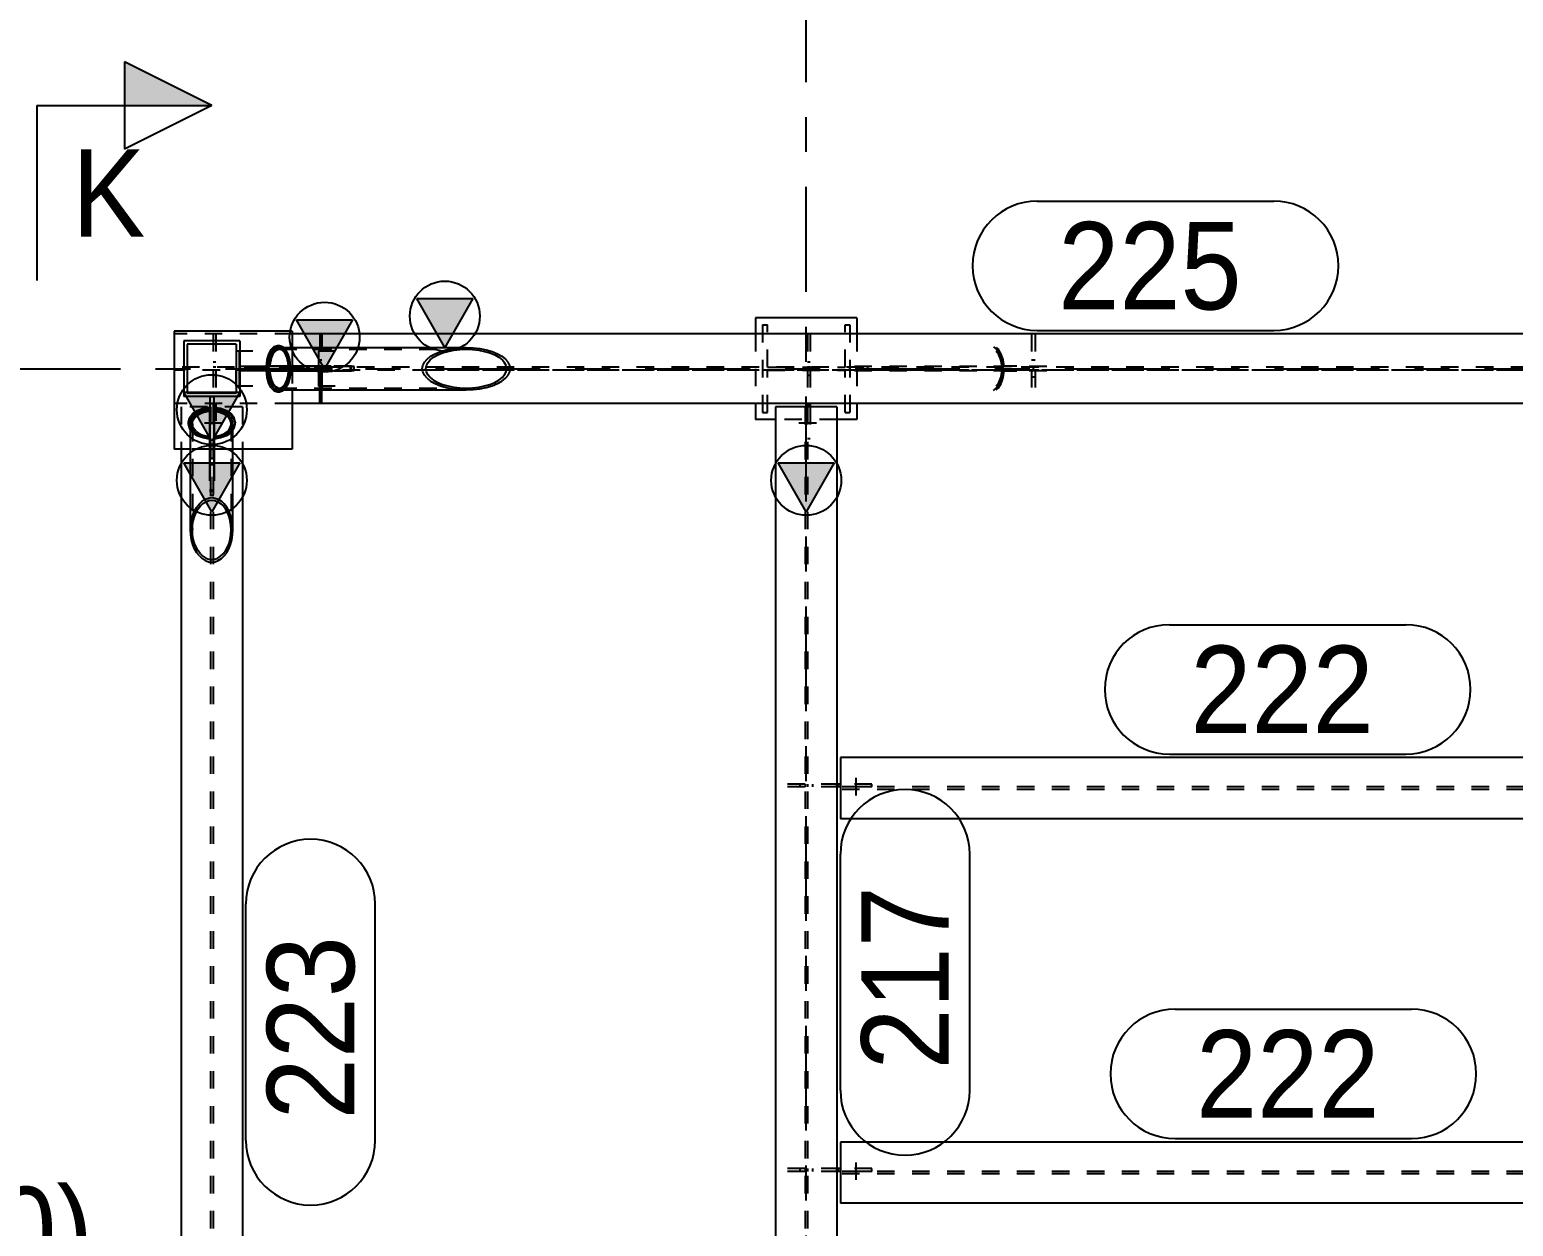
# Model space of a CAD drawing. Header units: millimetres. Extents: x 0 to 594, y 0 to 420.
# Drawn here: x 180.6 to 223.03, y 83.33 to 117.57 of the extents above; entities that cross this region are included whole.
import ezdxf

# ---------------------------------------------------------------- set-up
doc = ezdxf.new("R2010")
doc.units = ezdxf.units.MM
doc.header["$MEASUREMENT"] = 0
for name, pattern in [('XKITLINE00', [0]), ('XKITLINE02', [4, 2, -2]), ('XKITLINE03', [6, 3, -1, 1, -1]), ('XKITLINE04', [3, 0.5, -0.5, 0.5, -0.5, 0.5, -0.5])]:
    doc.linetypes.add(name, pattern=pattern)
for name, color, linetype in [('cut', 7, 'Continuous'), ('grid', 7, 'Continuous'), ('mark', 7, 'Continuous'), ('part1', 7, 'Continuous'), ('text', 7, 'Continuous')]:
    doc.layers.add(name, color=color, linetype=linetype)
doc.styles.add('STYLE_1', font='ARIAL.TTF', dxfattribs={"height": 0.2})
doc.styles.add('STYLE_2', font='ARIAL.TTF', dxfattribs={"height": 0.2})

# ---------------------------------------------------------------- blocks, each defined once
blk = doc.blocks.new('*D1161')
at = {"layer": 'cut', "color": 1, "linetype": 'XKITLINE00'}
for p, q in [((212.241, 1254.548), (209.741, 1255.798)), ((209.741, 1255.798), (209.741, 1253.298)), ((207.241, 1254.548), (207.241, 1249.548)), ((207.241, 1254.548), (212.241, 1254.548)), ((212.241, 1254.548), (209.741, 1253.298))]:
    blk.add_line(p, q, dxfattribs=at)
at = {"layer": 'cut', "color": 1}
blk.add_solid([(209.741, 1255.798), (212.241, 1254.548), (209.741, 1255.798), (209.741, 1254.548)], dxfattribs=at)
at = {"layer": 'cut', "color": 3, "style": 'STYLE_1', "width": 0.9}
blk.add_text('K', height=2.5, dxfattribs=at).set_placement((208.241, 1250.798))
blk = doc.blocks.new('*D1164')
at = {"layer": 'grid', "color": 4, "linetype": 'XKITLINE03'}
blk.add_line((229.241, 1183.221), (229.241, 1267.237), dxfattribs=at)
blk = doc.blocks.new('*D1167')
at = {"layer": 'grid', "color": 4, "linetype": 'XKITLINE03'}
blk.add_line((170.635, 1247.021), (288.503, 1247.021), dxfattribs=at)
blk = doc.blocks.new('*D1169')
at = {"layer": 'mark', "color": 1, "linetype": 'XKITLINE00'}
for p, q in [((235.847, 1251.816), (242.61, 1251.816)), ((235.847, 1248.116), (242.61, 1248.116))]:
    blk.add_line(p, q, dxfattribs=at)
for centre, start, end in [((235.847, 1249.966), 90, -90), ((242.61, 1249.966), -90, 90)]:
    blk.add_arc(centre, 1.85, start, end, dxfattribs=at)
at = {"layer": 'mark', "color": 1, "style": 'STYLE_1', "width": 0.9}
blk.add_text('225', height=2.5, dxfattribs=at).set_placement((236.447, 1248.716))
blk = doc.blocks.new('*D1190')
at = {"layer": 'part1', "color": 0, "linetype": 'XKITLINE00'}
for p, q in [((212.241, 1244.948), (211.441, 1246.348)), ((211.441, 1246.348), (213.041, 1246.348)), ((213.041, 1246.348), (212.241, 1244.948)), ((211.751, 1245.675), (211.813, 1245.722)), ((211.813, 1245.722), (211.885, 1245.762)), ((211.885, 1245.762), (211.966, 1245.795)), ((211.966, 1245.795), (212.054, 1245.819)), ((212.054, 1245.819), (212.146, 1245.833)), ((212.146, 1245.833), (212.171, 1245.834)), ((212.171, 1245.834), (212.171, 1244.308)), ((212.311, 1245.834), (212.311, 1244.308)), ((212.311, 1245.834), (212.335, 1245.833)), ((212.335, 1245.833), (212.428, 1245.819)), ((212.428, 1245.819), (212.515, 1245.795)), ((212.515, 1245.795), (212.596, 1245.762)), ((212.596, 1245.762), (212.668, 1245.722)), ((212.668, 1245.722), (212.73, 1245.675)), ((211.636, 1245.442), (211.643, 1245.504)), ((211.636, 1242.409), (211.636, 1245.442)), ((211.643, 1245.504), (211.665, 1245.564)), ((211.665, 1245.564), (211.702, 1245.622)), ((211.702, 1245.622), (211.751, 1245.675)), ((212.78, 1245.622), (212.73, 1245.675)), ((212.816, 1245.564), (212.78, 1245.622)), ((212.838, 1245.504), (212.816, 1245.564)), ((212.846, 1245.442), (212.838, 1245.504)), ((212.846, 1242.409), (212.846, 1245.442)), ((212.171, 1244.308), (212.241, 1244.312)), ((212.241, 1244.312), (212.311, 1244.308)), ((211.813, 1243.062), (211.885, 1243.156)), ((211.885, 1243.156), (211.966, 1243.231)), ((211.914, 1243.094), (211.989, 1243.163)), ((211.966, 1243.231), (212.054, 1243.287)), ((211.989, 1243.163), (212.069, 1243.214)), ((212.054, 1243.287), (212.146, 1243.321)), ((212.069, 1243.214), (212.154, 1243.245)), ((212.146, 1243.321), (212.241, 1243.332)), ((212.154, 1243.245), (212.241, 1243.256)), ((212.241, 1243.332), (212.335, 1243.321)), ((212.241, 1243.256), (212.327, 1243.245)), ((212.327, 1243.245), (212.412, 1243.214)), ((212.335, 1243.321), (212.428, 1243.287)), ((212.412, 1243.214), (212.493, 1243.163)), ((212.428, 1243.287), (212.515, 1243.231)), ((212.493, 1243.163), (212.567, 1243.094)), ((212.515, 1243.231), (212.596, 1243.156)), ((212.668, 1243.062), (212.596, 1243.156)), ((211.665, 1242.694), (211.702, 1242.828)), ((211.702, 1242.828), (211.751, 1242.951)), ((211.713, 1242.67), (211.746, 1242.793)), ((211.746, 1242.793), (211.792, 1242.907)), ((211.751, 1242.951), (211.813, 1243.062)), ((211.792, 1242.907), (211.848, 1243.008)), ((211.848, 1243.008), (211.914, 1243.094)), ((212.633, 1243.008), (212.567, 1243.094)), ((212.69, 1242.907), (212.633, 1243.008)), ((212.73, 1242.951), (212.668, 1243.062)), ((212.735, 1242.793), (212.69, 1242.907)), ((212.78, 1242.828), (212.73, 1242.951)), ((212.768, 1242.67), (212.735, 1242.793)), ((212.816, 1242.694), (212.78, 1242.828)), ((211.636, 1242.409), (211.643, 1242.553)), ((211.643, 1242.264), (211.636, 1242.409)), ((211.643, 1242.553), (211.665, 1242.694)), ((211.686, 1242.409), (211.692, 1242.541)), ((211.692, 1242.276), (211.686, 1242.409)), ((211.692, 1242.541), (211.713, 1242.67)), ((212.789, 1242.541), (212.768, 1242.67)), ((212.796, 1242.409), (212.789, 1242.541)), ((212.789, 1242.276), (212.796, 1242.409)), ((212.838, 1242.553), (212.816, 1242.694)), ((212.846, 1242.409), (212.838, 1242.553)), ((212.838, 1242.264), (212.846, 1242.409)), ((211.665, 1242.123), (211.643, 1242.264)), ((211.702, 1241.989), (211.665, 1242.123)), ((211.713, 1242.147), (211.692, 1242.276)), ((211.751, 1241.866), (211.702, 1241.989)), ((211.746, 1242.024), (211.713, 1242.147)), ((211.792, 1241.911), (211.746, 1242.024)), ((211.848, 1241.81), (211.792, 1241.911)), ((212.633, 1241.81), (212.69, 1241.911)), ((212.69, 1241.911), (212.735, 1242.024)), ((212.73, 1241.866), (212.78, 1241.989)), ((212.735, 1242.024), (212.768, 1242.147)), ((212.768, 1242.147), (212.789, 1242.276)), ((212.78, 1241.989), (212.816, 1242.123)), ((212.816, 1242.123), (212.838, 1242.264)), ((211.813, 1241.756), (211.751, 1241.866)), ((211.885, 1241.662), (211.813, 1241.756)), ((211.914, 1241.723), (211.848, 1241.81)), ((211.885, 1241.662), (211.966, 1241.586)), ((211.914, 1241.723), (211.989, 1241.654)), ((211.966, 1241.586), (212.054, 1241.53)), ((211.989, 1241.654), (212.069, 1241.603)), ((212.054, 1241.53), (212.146, 1241.497)), ((212.069, 1241.603), (212.154, 1241.572)), ((212.146, 1241.497), (212.241, 1241.485)), ((212.154, 1241.572), (212.241, 1241.562)), ((212.241, 1241.562), (212.327, 1241.572)), ((212.241, 1241.485), (212.335, 1241.497)), ((212.327, 1241.572), (212.412, 1241.603)), ((212.335, 1241.497), (212.428, 1241.53)), ((212.412, 1241.603), (212.493, 1241.654)), ((212.428, 1241.53), (212.515, 1241.586)), ((212.493, 1241.654), (212.567, 1241.723)), ((212.515, 1241.586), (212.596, 1241.662)), ((212.567, 1241.723), (212.633, 1241.81)), ((212.596, 1241.662), (212.668, 1241.756)), ((212.668, 1241.756), (212.73, 1241.866))]:
    blk.add_line(p, q, dxfattribs=at)
at = {"layer": 'part1', "color": 2, "linetype": 'XKITLINE04'}
for p, q in [((211.792, 1245.655), (211.848, 1245.699)), ((211.848, 1245.699), (211.914, 1245.736)), ((211.914, 1245.736), (211.989, 1245.766)), ((211.989, 1245.766), (212.069, 1245.787)), ((212.069, 1245.787), (212.154, 1245.801)), ((212.154, 1245.801), (212.171, 1245.802)), ((212.171, 1245.802), (212.171, 1245.834)), ((212.311, 1245.802), (212.327, 1245.801)), ((212.327, 1245.801), (212.412, 1245.787)), ((212.412, 1245.787), (212.493, 1245.766)), ((212.493, 1245.766), (212.567, 1245.736)), ((212.567, 1245.736), (212.633, 1245.699)), ((212.633, 1245.699), (212.69, 1245.655)), ((211.643, 1245.38), (211.636, 1245.442)), ((211.665, 1245.319), (211.643, 1245.38)), ((211.702, 1245.262), (211.665, 1245.319)), ((211.686, 1245.442), (211.692, 1245.499)), ((211.692, 1245.385), (211.686, 1245.442)), ((211.686, 1245.442), (211.686, 1242.409)), ((211.692, 1245.499), (211.713, 1245.554)), ((211.713, 1245.329), (211.692, 1245.385)), ((211.713, 1245.554), (211.746, 1245.607)), ((211.746, 1245.277), (211.713, 1245.329)), ((211.746, 1245.607), (211.792, 1245.655)), ((211.792, 1245.228), (211.746, 1245.277)), ((212.73, 1245.612), (212.69, 1245.655)), ((212.69, 1245.228), (212.735, 1245.277)), ((212.735, 1245.607), (212.73, 1245.612)), ((212.768, 1245.554), (212.735, 1245.607)), ((212.735, 1245.277), (212.768, 1245.329)), ((212.789, 1245.499), (212.768, 1245.554)), ((212.768, 1245.329), (212.789, 1245.385)), ((212.78, 1245.262), (212.816, 1245.319)), ((212.796, 1245.442), (212.789, 1245.499)), ((212.789, 1245.385), (212.796, 1245.442)), ((212.796, 1245.442), (212.796, 1242.409)), ((212.816, 1245.319), (212.838, 1245.38)), ((212.838, 1245.38), (212.846, 1245.442)), ((211.751, 1245.209), (211.702, 1245.262)), ((211.751, 1245.209), (211.813, 1245.161)), ((211.792, 1245.228), (211.848, 1245.185)), ((211.813, 1245.161), (211.885, 1245.121)), ((211.848, 1245.185), (211.914, 1245.147)), ((211.885, 1245.121), (211.966, 1245.088)), ((211.914, 1245.147), (211.989, 1245.118)), ((211.966, 1245.088), (212.054, 1245.065)), ((211.989, 1245.118), (212.069, 1245.096)), ((212.054, 1245.065), (212.146, 1245.05)), ((212.069, 1245.096), (212.154, 1245.082)), ((212.146, 1245.05), (212.171, 1245.049)), ((212.154, 1245.082), (212.171, 1245.082)), ((212.311, 1245.082), (212.327, 1245.082)), ((212.311, 1245.049), (212.335, 1245.05)), ((212.327, 1245.082), (212.412, 1245.096)), ((212.335, 1245.05), (212.428, 1245.065)), ((212.412, 1245.096), (212.493, 1245.118)), ((212.428, 1245.065), (212.515, 1245.088)), ((212.493, 1245.118), (212.567, 1245.147)), ((212.515, 1245.088), (212.596, 1245.121)), ((212.567, 1245.147), (212.633, 1245.185)), ((212.596, 1245.121), (212.668, 1245.161)), ((212.633, 1245.185), (212.69, 1245.228)), ((212.668, 1245.161), (212.73, 1245.209)), ((212.73, 1245.209), (212.78, 1245.262)), ((212.171, 1244.308), (212.171, 1243.523)), ((212.171, 1244.276), (212.241, 1244.279)), ((212.241, 1244.279), (212.311, 1244.276)), ((212.311, 1244.308), (212.311, 1243.523)), ((212.171, 1243.556), (212.241, 1243.552)), ((212.171, 1243.523), (212.241, 1243.519)), ((212.241, 1243.552), (212.311, 1243.556)), ((212.241, 1243.519), (212.311, 1243.523))]:
    blk.add_line(p, q, dxfattribs=at)
at = {"layer": 'part1', "color": 0, "linetype": 'XKITLINE00'}
blk.add_circle((212.241, 1245.848), 1, dxfattribs=at)
at = {"layer": 'part1', "color": 0}
blk.add_solid([(211.441, 1246.348), (213.041, 1246.348), (211.441, 1246.348), (212.241, 1244.948)], dxfattribs=at)
blk = doc.blocks.new('*D1191')
at = {"layer": 'part1', "color": 2, "linetype": 'XKITLINE04'}
for p, q in [((213.116, 1245.926), (211.366, 1245.926)), ((211.366, 1245.926), (211.366, 1207.221)), ((211.366, 1245.926), (211.366, 1244.721)), ((212.206, 1245.926), (212.206, 1197.171)), ((212.276, 1245.926), (212.276, 1197.171)), ((213.116, 1245.926), (213.116, 1206.391)), ((211.366, 1207.221), (211.366, 1210.521)), ((213.116, 1207.221), (213.116, 1210.521))]:
    blk.add_line(p, q, dxfattribs=at)
at = {"layer": 'part1', "color": 0, "linetype": 'XKITLINE00'}
for p, q in [((211.366, 1244.721), (211.366, 1210.521)), ((213.116, 1244.721), (213.116, 1210.521)), ((212.241, 1242.926), (211.441, 1244.326)), ((211.441, 1244.326), (213.041, 1244.326)), ((213.041, 1244.326), (212.241, 1242.926)), ((211.366, 1197.171), (211.366, 1207.221)), ((213.116, 1197.171), (213.116, 1207.221)), ((213.116, 1197.171), (211.366, 1197.171))]:
    blk.add_line(p, q, dxfattribs=at)
blk.add_circle((212.241, 1243.826), 1, dxfattribs=at)
at = {"layer": 'part1', "color": 0}
blk.add_solid([(211.441, 1244.326), (213.041, 1244.326), (211.441, 1244.326), (212.241, 1242.926)], dxfattribs=at)
blk = doc.blocks.new('*D1192')
at = {"layer": 'part1', "color": 0, "linetype": 'XKITLINE00'}
for p, q in [((214.541, 1248.096), (211.166, 1248.096)), ((211.166, 1248.096), (211.166, 1244.721)), ((214.541, 1248.096), (214.541, 1247.626)), ((214.541, 1247.091), (214.541, 1247.081)), ((214.541, 1246.961), (214.541, 1246.951)), ((214.541, 1246.416), (214.541, 1244.721)), ((211.636, 1244.721), (211.166, 1244.721)), ((212.181, 1244.721), (212.171, 1244.721)), ((212.311, 1244.721), (212.301, 1244.721)), ((214.541, 1244.721), (212.846, 1244.721))]:
    blk.add_line(p, q, dxfattribs=at)
at = {"layer": 'part1', "color": 2, "linetype": 'XKITLINE04'}
for p, q in [((214.541, 1248.096), (214.541, 1244.721)), ((214.541, 1247.626), (214.541, 1247.091)), ((214.541, 1247.081), (214.541, 1246.961)), ((212.171, 1244.721), (211.166, 1244.721)), ((214.541, 1244.721), (212.033, 1244.721)), ((212.846, 1244.721), (212.311, 1244.721))]:
    blk.add_line(p, q, dxfattribs=at)
blk = doc.blocks.new('*D1193')
at = {"layer": 'part1', "color": 2, "linetype": 'XKITLINE04'}
for p, q in [((213.041, 1247.081), (213.041, 1246.961)), ((213.241, 1246.961), (213.241, 1247.081)), ((214.541, 1246.961), (214.541, 1247.081)), ((216.313, 1247.081), (215.655, 1247.081)), ((216.313, 1246.961), (216.313, 1247.081)), ((216.313, 1246.961), (215.655, 1246.961))]:
    blk.add_line(p, q, dxfattribs=at)
at = {"layer": 'part1', "color": 0, "linetype": 'XKITLINE00'}
for p, q in [((215.655, 1247.081), (213.041, 1247.081)), ((215.539, 1246.961), (215.539, 1247.081)), ((215.655, 1246.961), (213.041, 1246.961))]:
    blk.add_line(p, q, dxfattribs=at)
blk = doc.blocks.new('*D1194')
at = {"layer": 'part1', "color": 0, "linetype": 'XKITLINE00'}
for p, q in [((213.824, 1246.77), (213.802, 1246.961)), ((213.872, 1246.601), (213.824, 1246.77)), ((213.824, 1246.77), (213.877, 1246.77)), ((213.877, 1246.77), (213.854, 1246.961)), ((213.942, 1246.469), (213.872, 1246.601)), ((213.925, 1246.601), (213.877, 1246.77)), ((213.994, 1246.469), (213.925, 1246.601)), ((214.491, 1246.961), (214.49, 1246.951)), ((213.942, 1246.469), (214.027, 1246.385)), ((213.994, 1246.469), (214.079, 1246.385)), ((214.027, 1246.385), (214.12, 1246.356)), ((214.079, 1246.385), (214.173, 1246.356)), ((214.12, 1246.356), (214.173, 1246.356)), ((214.173, 1246.356), (214.266, 1246.385)), ((214.297, 1246.416), (214.266, 1246.385))]:
    blk.add_line(p, q, dxfattribs=at)
at = {"layer": 'part1', "color": 2, "linetype": 'XKITLINE04'}
for p, q in [((214.491, 1246.961), (213.802, 1246.961)), ((214.368, 1246.601), (214.299, 1246.469)), ((214.421, 1246.601), (214.351, 1246.469)), ((214.416, 1246.77), (214.368, 1246.601)), ((214.438, 1246.961), (214.416, 1246.77)), ((214.416, 1246.77), (214.469, 1246.77)), ((214.469, 1246.77), (214.421, 1246.601)), ((214.49, 1246.951), (214.469, 1246.77)), ((214.12, 1246.356), (214.213, 1246.385)), ((214.299, 1246.469), (214.213, 1246.385)), ((214.351, 1246.469), (214.297, 1246.416))]:
    blk.add_line(p, q, dxfattribs=at)
blk = doc.blocks.new('*D1195')
at = {"layer": 'part1', "color": 0, "linetype": 'XKITLINE00'}
for p, q in [((213.824, 1247.271), (213.872, 1247.44)), ((213.872, 1247.44), (213.942, 1247.573)), ((213.877, 1247.271), (213.925, 1247.44)), ((213.925, 1247.44), (213.994, 1247.573)), ((213.942, 1247.573), (214.027, 1247.657)), ((213.994, 1247.573), (214.079, 1247.657)), ((214.027, 1247.657), (214.12, 1247.686)), ((214.079, 1247.657), (214.173, 1247.686)), ((214.12, 1247.686), (214.173, 1247.686)), ((214.173, 1247.686), (214.266, 1247.657)), ((214.297, 1247.626), (214.266, 1247.657)), ((213.802, 1247.081), (213.824, 1247.271)), ((213.824, 1247.271), (213.877, 1247.271)), ((213.854, 1247.081), (213.877, 1247.271)), ((214.491, 1247.081), (214.49, 1247.091))]:
    blk.add_line(p, q, dxfattribs=at)
at = {"layer": 'part1', "color": 2, "linetype": 'XKITLINE04'}
for p, q in [((214.12, 1247.686), (214.213, 1247.657)), ((214.299, 1247.573), (214.213, 1247.657)), ((214.351, 1247.573), (214.297, 1247.626)), ((214.368, 1247.44), (214.299, 1247.573)), ((214.421, 1247.44), (214.351, 1247.573)), ((214.416, 1247.271), (214.368, 1247.44)), ((214.469, 1247.271), (214.421, 1247.44)), ((214.491, 1247.081), (213.802, 1247.081)), ((214.416, 1247.271), (214.469, 1247.271)), ((214.438, 1247.081), (214.416, 1247.271)), ((214.49, 1247.091), (214.469, 1247.271))]:
    blk.add_line(p, q, dxfattribs=at)
blk = doc.blocks.new('*D1196')
at = {"layer": 'part1', "color": 0, "linetype": 'XKITLINE00'}
for p, q in [((211.605, 1245.614), (211.689, 1245.73)), ((211.689, 1245.73), (211.821, 1245.825)), ((211.689, 1245.685), (211.821, 1245.78)), ((211.821, 1245.825), (211.99, 1245.89)), ((211.821, 1245.78), (211.99, 1245.845)), ((211.99, 1245.89), (212.181, 1245.921)), ((211.99, 1245.845), (211.99, 1245.89)), ((211.99, 1245.845), (212.181, 1245.875)), ((211.576, 1245.487), (211.605, 1245.614)), ((211.576, 1245.442), (211.605, 1245.569)), ((211.576, 1245.442), (211.576, 1245.487)), ((211.605, 1245.315), (211.576, 1245.442)), ((211.605, 1245.569), (211.689, 1245.685)), ((211.636, 1245.272), (211.605, 1245.315)), ((212.181, 1245.008), (212.171, 1245.009))]:
    blk.add_line(p, q, dxfattribs=at)
at = {"layer": 'part1', "color": 2, "linetype": 'XKITLINE04'}
for p, q in [((212.181, 1245.921), (212.181, 1245.008)), ((211.605, 1245.36), (211.576, 1245.487)), ((211.689, 1245.244), (211.605, 1245.36)), ((211.689, 1245.198), (211.636, 1245.272)), ((211.821, 1245.149), (211.689, 1245.244)), ((211.821, 1245.104), (211.689, 1245.198)), ((211.99, 1245.083), (211.821, 1245.149)), ((211.99, 1245.038), (211.821, 1245.104)), ((211.99, 1245.038), (211.99, 1245.083)), ((212.181, 1245.053), (211.99, 1245.083)), ((212.171, 1245.009), (211.99, 1245.038))]:
    blk.add_line(p, q, dxfattribs=at)
blk = doc.blocks.new('*D1197')
at = {"layer": 'part1', "color": 2, "linetype": 'XKITLINE04'}
for p, q in [((212.301, 1245.921), (212.301, 1245.008)), ((212.877, 1245.36), (212.792, 1245.244)), ((212.846, 1245.272), (212.792, 1245.198)), ((212.906, 1245.487), (212.877, 1245.36)), ((212.491, 1245.083), (212.301, 1245.053)), ((212.491, 1245.038), (212.311, 1245.009)), ((212.66, 1245.149), (212.491, 1245.083)), ((212.66, 1245.104), (212.491, 1245.038)), ((212.491, 1245.038), (212.491, 1245.083)), ((212.792, 1245.244), (212.66, 1245.149)), ((212.792, 1245.198), (212.66, 1245.104))]:
    blk.add_line(p, q, dxfattribs=at)
at = {"layer": 'part1', "color": 0, "linetype": 'XKITLINE00'}
for p, q in [((212.301, 1245.921), (212.491, 1245.89)), ((212.301, 1245.875), (212.491, 1245.845)), ((212.491, 1245.89), (212.66, 1245.825)), ((212.491, 1245.845), (212.491, 1245.89)), ((212.491, 1245.845), (212.66, 1245.78)), ((212.66, 1245.825), (212.792, 1245.73)), ((212.66, 1245.78), (212.792, 1245.685)), ((212.877, 1245.614), (212.792, 1245.73)), ((212.877, 1245.569), (212.792, 1245.685)), ((212.877, 1245.315), (212.846, 1245.272)), ((212.906, 1245.487), (212.877, 1245.614)), ((212.906, 1245.442), (212.877, 1245.569)), ((212.877, 1245.315), (212.906, 1245.442)), ((212.906, 1245.442), (212.906, 1245.487)), ((212.311, 1245.009), (212.301, 1245.008))]:
    blk.add_line(p, q, dxfattribs=at)
blk = doc.blocks.new('*D1198')
at = {"layer": 'part1', "color": 2, "linetype": 'XKITLINE04'}
for p, q in [((212.181, 1246.221), (212.301, 1246.221)), ((212.181, 1246.221), (212.301, 1246.221)), ((212.181, 1246.021), (212.301, 1246.021)), ((212.181, 1244.721), (212.301, 1244.721)), ((212.181, 1244.309), (212.181, 1243.403)), ((212.301, 1244.309), (212.301, 1243.403)), ((212.181, 1243.403), (212.301, 1243.403))]:
    blk.add_line(p, q, dxfattribs=at)
at = {"layer": 'part1', "color": 0, "linetype": 'XKITLINE00'}
for p, q in [((212.181, 1246.221), (212.181, 1244.309)), ((212.301, 1246.221), (212.301, 1244.309)), ((212.181, 1244.458), (212.301, 1244.458))]:
    blk.add_line(p, q, dxfattribs=at)
blk = doc.blocks.new('*D1199')
at = {"layer": 'part1', "color": 0, "linetype": 'XKITLINE00'}
for p, q in [((213.041, 1247.821), (211.441, 1247.821)), ((211.441, 1247.821), (211.441, 1246.221)), ((213.041, 1247.821), (213.041, 1246.221)), ((211.541, 1247.721), (211.541, 1246.321)), ((212.941, 1247.721), (211.541, 1247.721)), ((212.941, 1247.721), (212.941, 1246.321)), ((213.041, 1246.221), (211.441, 1246.221)), ((212.941, 1246.321), (211.541, 1246.321))]:
    blk.add_line(p, q, dxfattribs=at)
blk = doc.blocks.new('*D1201')
at = {"layer": 'part1', "color": 2, "linetype": 'XKITLINE04'}
for p, q in [((211.166, 1248.016), (211.166, 1246.026)), ((214.541, 1248.016), (211.166, 1248.016)), ((259.891, 1247.061), (211.166, 1247.061)), ((256.48, 1246.981), (211.166, 1246.981)), ((259.891, 1246.981), (218.369, 1246.981)), ((214.541, 1246.026), (211.166, 1246.026))]:
    blk.add_line(p, q, dxfattribs=at)
at = {"layer": 'part1', "color": 0, "linetype": 'XKITLINE00'}
for p, q in [((259.971, 1248.016), (214.541, 1248.016)), ((259.971, 1246.026), (214.541, 1246.026))]:
    blk.add_line(p, q, dxfattribs=at)
blk = doc.blocks.new('*D1203')
at = {"layer": 'part1', "color": 0, "linetype": 'XKITLINE00'}
for p, q in [((218.906, 1247.626), (218.106, 1249.026)), ((218.106, 1249.026), (219.706, 1249.026)), ((219.706, 1249.026), (218.906, 1247.626)), ((213.937, 1247.376), (213.967, 1247.449)), ((213.967, 1247.449), (214.002, 1247.51)), ((214.002, 1247.51), (214.041, 1247.56)), ((214.041, 1247.56), (214.083, 1247.596)), ((214.083, 1247.596), (214.127, 1247.618)), ((214.127, 1247.618), (214.173, 1247.626)), ((214.173, 1247.626), (219.517, 1247.626)), ((218.499, 1247.376), (218.627, 1247.449)), ((218.583, 1247.347), (218.701, 1247.413)), ((218.627, 1247.449), (218.777, 1247.51)), ((218.701, 1247.413), (218.838, 1247.47)), ((218.777, 1247.51), (218.946, 1247.56)), ((218.838, 1247.47), (218.993, 1247.515)), ((218.946, 1247.56), (219.128, 1247.596)), ((218.993, 1247.515), (219.16, 1247.549)), ((219.128, 1247.596), (219.32, 1247.618)), ((219.16, 1247.549), (219.336, 1247.569)), ((219.32, 1247.618), (219.517, 1247.626)), ((219.336, 1247.569), (219.517, 1247.576)), ((219.517, 1247.626), (219.714, 1247.618)), ((219.517, 1247.576), (219.698, 1247.569)), ((219.698, 1247.569), (219.874, 1247.549)), ((219.714, 1247.618), (219.906, 1247.596)), ((219.874, 1247.549), (220.041, 1247.515)), ((219.906, 1247.596), (220.088, 1247.56)), ((220.041, 1247.515), (220.195, 1247.47)), ((220.088, 1247.56), (220.257, 1247.51)), ((220.195, 1247.47), (220.333, 1247.413)), ((220.257, 1247.51), (220.407, 1247.449)), ((220.333, 1247.413), (220.451, 1247.347)), ((220.407, 1247.449), (220.535, 1247.376)), ((213.884, 1247.091), (213.885, 1247.115)), ((215.656, 1247.091), (213.884, 1247.091)), ((213.885, 1247.115), (213.896, 1247.208)), ((213.896, 1247.208), (213.914, 1247.295)), ((213.914, 1247.295), (213.937, 1247.376)), ((215.653, 1247.021), (215.656, 1247.091)), ((215.656, 1246.951), (215.653, 1247.021)), ((218.259, 1247.021), (218.274, 1247.115)), ((218.274, 1246.926), (218.259, 1247.021)), ((218.274, 1247.115), (218.32, 1247.208)), ((218.32, 1247.208), (218.396, 1247.295)), ((218.363, 1247.021), (218.377, 1247.108)), ((218.377, 1246.934), (218.363, 1247.021)), ((218.377, 1247.108), (218.419, 1247.192)), ((218.396, 1247.295), (218.499, 1247.376)), ((218.419, 1247.192), (218.488, 1247.273)), ((218.488, 1247.273), (218.583, 1247.347)), ((220.451, 1247.347), (220.545, 1247.273)), ((220.535, 1247.376), (220.638, 1247.295)), ((220.615, 1247.192), (220.545, 1247.273)), ((220.657, 1247.108), (220.615, 1247.192)), ((220.714, 1247.208), (220.638, 1247.295)), ((220.671, 1247.021), (220.657, 1247.108)), ((220.657, 1246.934), (220.671, 1247.021)), ((220.76, 1247.115), (220.714, 1247.208)), ((220.775, 1247.021), (220.76, 1247.115)), ((220.76, 1246.926), (220.775, 1247.021)), ((213.885, 1246.926), (213.884, 1246.951)), ((215.656, 1246.951), (213.884, 1246.951)), ((213.896, 1246.834), (213.885, 1246.926)), ((213.914, 1246.746), (213.896, 1246.834)), ((213.937, 1246.665), (213.914, 1246.746)), ((213.967, 1246.593), (213.937, 1246.665)), ((214.002, 1246.531), (213.967, 1246.593)), ((218.32, 1246.834), (218.274, 1246.926)), ((218.396, 1246.746), (218.32, 1246.834)), ((218.419, 1246.849), (218.377, 1246.934)), ((218.396, 1246.746), (218.499, 1246.665)), ((218.488, 1246.769), (218.419, 1246.849)), ((218.488, 1246.769), (218.583, 1246.695)), ((218.499, 1246.665), (218.627, 1246.593)), ((218.583, 1246.695), (218.701, 1246.628)), ((218.627, 1246.593), (218.777, 1246.531)), ((218.701, 1246.628), (218.838, 1246.572)), ((218.838, 1246.572), (218.993, 1246.526)), ((220.041, 1246.526), (220.195, 1246.572)), ((220.195, 1246.572), (220.333, 1246.628)), ((220.257, 1246.531), (220.407, 1246.593)), ((220.333, 1246.628), (220.451, 1246.695)), ((220.407, 1246.593), (220.535, 1246.665)), ((220.451, 1246.695), (220.545, 1246.769)), ((220.535, 1246.665), (220.638, 1246.746)), ((220.545, 1246.769), (220.615, 1246.849)), ((220.615, 1246.849), (220.657, 1246.934)), ((220.638, 1246.746), (220.714, 1246.834)), ((220.714, 1246.834), (220.76, 1246.926)), ((214.041, 1246.482), (214.002, 1246.531)), ((214.041, 1246.482), (214.083, 1246.445)), ((214.083, 1246.445), (214.127, 1246.423)), ((214.127, 1246.423), (214.173, 1246.416)), ((214.173, 1246.416), (219.517, 1246.416)), ((218.777, 1246.531), (218.946, 1246.482)), ((218.946, 1246.482), (219.128, 1246.445)), ((218.993, 1246.526), (219.16, 1246.493)), ((219.128, 1246.445), (219.32, 1246.423)), ((219.16, 1246.493), (219.336, 1246.473)), ((219.32, 1246.423), (219.517, 1246.416)), ((219.336, 1246.473), (219.517, 1246.466)), ((219.517, 1246.466), (219.698, 1246.473)), ((219.517, 1246.416), (219.714, 1246.423)), ((219.698, 1246.473), (219.874, 1246.493)), ((219.714, 1246.423), (219.906, 1246.445)), ((219.874, 1246.493), (220.041, 1246.526)), ((219.906, 1246.445), (220.088, 1246.482)), ((220.088, 1246.482), (220.257, 1246.531))]:
    blk.add_line(p, q, dxfattribs=at)
at = {"layer": 'part1', "color": 2, "linetype": 'XKITLINE04'}
for p, q in [((213.957, 1247.347), (213.984, 1247.413)), ((213.984, 1247.413), (214.016, 1247.47)), ((214.016, 1247.47), (214.052, 1247.515)), ((214.052, 1247.515), (214.09, 1247.549)), ((214.09, 1247.549), (214.131, 1247.569)), ((214.131, 1247.569), (214.173, 1247.576)), ((214.173, 1247.626), (214.218, 1247.618)), ((214.173, 1247.576), (214.214, 1247.569)), ((214.173, 1247.576), (219.517, 1247.576)), ((214.255, 1247.549), (214.214, 1247.569)), ((214.218, 1247.618), (214.263, 1247.596)), ((214.255, 1247.549), (214.294, 1247.515)), ((214.305, 1247.56), (214.263, 1247.596)), ((214.33, 1247.47), (214.294, 1247.515)), ((214.344, 1247.51), (214.305, 1247.56)), ((214.361, 1247.413), (214.33, 1247.47)), ((214.378, 1247.449), (214.344, 1247.51)), ((214.389, 1247.347), (214.361, 1247.413)), ((214.408, 1247.376), (214.378, 1247.449)), ((213.908, 1247.091), (213.909, 1247.108)), ((213.909, 1247.108), (213.919, 1247.192)), ((213.919, 1247.192), (213.935, 1247.273)), ((213.935, 1247.273), (213.957, 1247.347)), ((214.41, 1247.273), (214.389, 1247.347)), ((214.432, 1247.295), (214.408, 1247.376)), ((214.426, 1247.192), (214.41, 1247.273)), ((214.436, 1247.108), (214.426, 1247.192)), ((214.449, 1247.208), (214.432, 1247.295)), ((214.437, 1247.091), (214.436, 1247.108)), ((214.437, 1247.091), (214.461, 1247.091)), ((214.46, 1247.115), (214.449, 1247.208)), ((214.461, 1247.091), (214.46, 1247.115)), ((216.232, 1247.091), (215.656, 1247.091)), ((215.677, 1247.021), (215.68, 1247.091)), ((215.68, 1246.951), (215.677, 1247.021)), ((216.211, 1247.021), (216.208, 1247.091)), ((216.208, 1246.951), (216.211, 1247.021)), ((216.235, 1247.021), (216.232, 1247.091)), ((216.232, 1246.951), (216.235, 1247.021)), ((213.909, 1246.934), (213.908, 1246.951)), ((213.919, 1246.849), (213.909, 1246.934)), ((213.935, 1246.769), (213.919, 1246.849)), ((213.957, 1246.695), (213.935, 1246.769)), ((213.984, 1246.628), (213.957, 1246.695)), ((214.016, 1246.572), (213.984, 1246.628)), ((214.052, 1246.526), (214.016, 1246.572)), ((214.294, 1246.526), (214.33, 1246.572)), ((214.33, 1246.572), (214.361, 1246.628)), ((214.344, 1246.531), (214.378, 1246.593)), ((214.361, 1246.628), (214.389, 1246.695)), ((214.378, 1246.593), (214.408, 1246.665)), ((214.389, 1246.695), (214.41, 1246.769)), ((214.408, 1246.665), (214.432, 1246.746)), ((214.41, 1246.769), (214.426, 1246.849)), ((214.426, 1246.849), (214.436, 1246.934)), ((214.432, 1246.746), (214.449, 1246.834)), ((214.436, 1246.934), (214.437, 1246.951)), ((214.449, 1246.834), (214.46, 1246.926)), ((214.46, 1246.926), (214.461, 1246.951)), ((216.232, 1246.951), (215.656, 1246.951)), ((214.052, 1246.526), (214.09, 1246.493)), ((214.131, 1246.473), (214.09, 1246.493)), ((214.131, 1246.473), (214.173, 1246.466)), ((214.173, 1246.466), (214.214, 1246.473)), ((214.173, 1246.466), (219.517, 1246.466)), ((214.173, 1246.416), (214.218, 1246.423)), ((214.214, 1246.473), (214.255, 1246.493)), ((214.218, 1246.423), (214.263, 1246.445)), ((214.255, 1246.493), (214.294, 1246.526)), ((214.263, 1246.445), (214.305, 1246.482)), ((214.305, 1246.482), (214.344, 1246.531))]:
    blk.add_line(p, q, dxfattribs=at)
at = {"layer": 'part1', "color": 0, "linetype": 'XKITLINE00'}
blk.add_circle((218.906, 1248.526), 1, dxfattribs=at)
at = {"layer": 'part1', "color": 0}
blk.add_solid([(218.106, 1249.026), (219.706, 1249.026), (218.106, 1249.026), (218.906, 1247.626)], dxfattribs=at)
blk = doc.blocks.new('*D1204')
at = {"layer": 'part1', "color": 0, "linetype": 'XKITLINE00'}
for p, q in [((259.766, 1235.021), (258.966, 1236.421)), ((258.966, 1236.421), (260.566, 1236.421)), ((260.566, 1236.421), (259.766, 1235.021)), ((230.216, 1235.896), (230.216, 1234.146)), ((262.766, 1235.896), (230.216, 1235.896)), ((262.766, 1235.896), (262.766, 1234.146)), ((262.766, 1234.146), (230.216, 1234.146))]:
    blk.add_line(p, q, dxfattribs=at)
at = {"layer": 'part1', "color": 2, "linetype": 'XKITLINE04'}
for p, q in [((262.766, 1235.056), (230.216, 1235.056)), ((262.766, 1234.986), (230.216, 1234.986))]:
    blk.add_line(p, q, dxfattribs=at)
at = {"layer": 'part1', "color": 0, "linetype": 'XKITLINE00'}
blk.add_circle((259.766, 1235.921), 1, dxfattribs=at)
at = {"layer": 'part1', "color": 0}
blk.add_solid([(258.966, 1236.421), (260.566, 1236.421), (258.966, 1236.421), (259.766, 1235.021)], dxfattribs=at)
blk = doc.blocks.new('*D1205')
at = {"layer": 'part1', "color": 0, "linetype": 'XKITLINE00'}
for p, q in [((259.766, 1224.021), (258.966, 1225.421)), ((258.966, 1225.421), (260.566, 1225.421)), ((260.566, 1225.421), (259.766, 1224.021)), ((230.216, 1224.896), (230.216, 1223.146)), ((262.766, 1224.896), (230.216, 1224.896)), ((262.766, 1224.896), (262.766, 1223.146)), ((262.766, 1223.146), (230.216, 1223.146))]:
    blk.add_line(p, q, dxfattribs=at)
at = {"layer": 'part1', "color": 2, "linetype": 'XKITLINE04'}
for p, q in [((262.766, 1224.056), (230.216, 1224.056)), ((262.766, 1223.986), (230.216, 1223.986))]:
    blk.add_line(p, q, dxfattribs=at)
at = {"layer": 'part1', "color": 0, "linetype": 'XKITLINE00'}
blk.add_circle((259.766, 1224.921), 1, dxfattribs=at)
at = {"layer": 'part1', "color": 0}
blk.add_solid([(258.966, 1225.421), (260.566, 1225.421), (258.966, 1225.421), (259.766, 1224.021)], dxfattribs=at)
blk = doc.blocks.new('*D1220')
at = {"layer": 'text', "color": 1, "linetype": 'XKITLINE00'}
for p in [(199.861, 1220.512), (217.062, 1214.096), (211.059, 1220.512)]:
    blk.add_line(p, (211.059, 1220.512), dxfattribs=at)
at = {"layer": 'text', "color": 1}
blk.add_solid([(217.062, 1214.096), (214.989, 1215.58), (217.062, 1214.096), (215.719, 1216.263)], dxfattribs=at)
at = {"layer": 'text', "color": 1, "style": 'STYLE_2', "width": 0.9}
blk.add_text('(-350)', height=2.5, dxfattribs=at).set_placement((200.461, 1221.112))
blk = doc.blocks.new('*D1232')
at = {"layer": 'part1', "color": 0, "linetype": 'XKITLINE00'}
for p, q in [((215.468, 1247.021), (214.668, 1248.421)), ((214.668, 1248.421), (216.268, 1248.421)), ((216.268, 1248.421), (215.468, 1247.021))]:
    blk.add_line(p, q, dxfattribs=at)
at = {"layer": 'part1', "color": 2, "linetype": 'XKITLINE04'}
for p, q in [((212.935, 1246.521), (212.935, 1247.521)), ((213.415, 1247.521), (212.935, 1247.521)), ((213.033, 1247.048), (213.033, 1247.521)), ((215.768, 1247.521), (215.288, 1247.521)), ((215.288, 1247.521), (215.288, 1247.048)), ((215.386, 1246.521), (215.386, 1247.521)), ((215.67, 1247.048), (213.033, 1247.048)), ((215.67, 1246.993), (213.033, 1246.993)), ((213.033, 1246.521), (213.033, 1246.993)), ((215.288, 1246.993), (215.288, 1246.521)), ((213.415, 1246.521), (212.935, 1246.521)), ((215.768, 1246.521), (215.288, 1246.521))]:
    blk.add_line(p, q, dxfattribs=at)
at = {"layer": 'part1', "color": 0, "linetype": 'XKITLINE00'}
blk.add_circle((215.468, 1247.921), 1, dxfattribs=at)
at = {"layer": 'part1', "color": 0}
blk.add_solid([(214.668, 1248.421), (216.268, 1248.421), (214.668, 1248.421), (215.468, 1247.021)], dxfattribs=at)
blk = doc.blocks.new('*D1245')
at = {"layer": 'part1', "color": 2, "linetype": 'XKITLINE04'}
for p, q in [((215.386, 1246.981), (215.326, 1246.981)), ((215.326, 1246.981), (215.326, 1246.026)), ((215.386, 1246.981), (215.386, 1246.026)), ((215.386, 1246.781), (215.326, 1246.781)), ((215.326, 1246.026), (215.326, 1246.482)), ((215.386, 1246.026), (215.386, 1246.482)), ((215.386, 1246.026), (215.326, 1246.026))]:
    blk.add_line(p, q, dxfattribs=at)
blk = doc.blocks.new('*D1246')
at = {"layer": 'part1', "color": 2, "linetype": 'XKITLINE04'}
for p, q in [((215.326, 1248.016), (215.326, 1247.061)), ((215.386, 1248.016), (215.326, 1248.016)), ((215.386, 1248.016), (215.386, 1247.061)), ((215.386, 1247.261), (215.326, 1247.261)), ((215.386, 1247.061), (215.326, 1247.061))]:
    blk.add_line(p, q, dxfattribs=at)
blk = doc.blocks.new('*D1247')
at = {"layer": 'part1', "color": 2, "linetype": 'XKITLINE04'}
for p, q in [((212.276, 1248.016), (212.276, 1247.061)), ((212.356, 1248.016), (212.276, 1248.016)), ((212.356, 1248.016), (212.356, 1247.061)), ((212.356, 1247.211), (212.276, 1247.211)), ((212.356, 1247.061), (212.276, 1247.061))]:
    blk.add_line(p, q, dxfattribs=at)
blk = doc.blocks.new('*D1248')
at = {"layer": 'part1', "color": 0, "linetype": 'XKITLINE02'}
blk.add_line((212.031, 1245.476), (212.531, 1245.476), dxfattribs=at)
blk.add_line((212.031, 1245.476), (212.531, 1245.476), dxfattribs=at)
blk.add_line((212.031, 1245.476), (212.531, 1245.476), dxfattribs=at)
blk = doc.blocks.new('*D1249')
at = {"layer": 'part1', "color": 2, "linetype": 'XKITLINE04'}
for p, q in [((212.276, 1246.981), (212.276, 1246.026)), ((212.356, 1246.981), (212.276, 1246.981)), ((212.356, 1246.981), (212.356, 1246.026)), ((212.276, 1246.831), (212.356, 1246.831)), ((212.276, 1246.831), (212.356, 1246.831)), ((212.276, 1246.023), (212.276, 1246.026)), ((212.276, 1246.026), (212.276, 1245.026)), ((212.276, 1246.026), (212.356, 1246.026)), ((212.276, 1246.026), (212.356, 1246.026)), ((212.356, 1246.026), (212.276, 1246.026)), ((212.276, 1246.016), (212.276, 1246.023)), ((212.276, 1245.976), (212.356, 1245.976)), ((212.276, 1245.976), (212.356, 1245.976)), ((212.356, 1246.023), (212.356, 1246.026)), ((212.356, 1246.026), (212.356, 1245.026)), ((212.356, 1246.016), (212.356, 1246.023)), ((212.356, 1245.026), (212.276, 1245.026)), ((212.276, 1245.026), (212.335, 1245.026))]:
    blk.add_line(p, q, dxfattribs=at)
blk = doc.blocks.new('*D1251')
at = {"layer": 'mark', "color": 1, "linetype": 'XKITLINE00'}
for p, q in [((213.216, 1224.944), (213.216, 1231.707)), ((216.916, 1224.944), (216.916, 1231.707))]:
    blk.add_line(p, q, dxfattribs=at)
for centre, start, end in [((215.066, 1231.707), 0, 180), ((215.066, 1224.944), 180, 0)]:
    blk.add_arc(centre, 1.85, start, end, dxfattribs=at)
at = {"layer": 'mark', "color": 1, "style": 'STYLE_1', "width": 0.9}
blk.add_text('223', height=2.5, rotation=90.0002, dxfattribs=at).set_placement((216.316, 1225.544))
blk = doc.blocks.new('*D1269')
at = {"layer": 'part1', "color": 0, "linetype": 'XKITLINE02'}
blk.add_line((230.666, 1223.811), (230.666, 1224.311), dxfattribs=at)
blk.add_line((230.666, 1223.811), (230.666, 1224.311), dxfattribs=at)
blk.add_line((230.666, 1223.811), (230.666, 1224.311), dxfattribs=at)
blk = doc.blocks.new('*D1270')
at = {"layer": 'part1', "color": 2, "linetype": 'XKITLINE04'}
for p, q in [((229.276, 1224.136), (229.276, 1224.056)), ((230.166, 1224.136), (229.276, 1224.136)), ((230.166, 1224.056), (229.276, 1224.056)), ((229.426, 1224.056), (229.426, 1224.136)), ((229.426, 1224.056), (229.426, 1224.136)), ((230.116, 1224.056), (230.116, 1224.136)), ((230.116, 1224.056), (230.116, 1224.136)), ((230.116, 1224.056), (230.116, 1224.136)), ((230.116, 1224.056), (230.116, 1224.136)), ((230.166, 1224.056), (230.166, 1224.136)), ((231.116, 1224.136), (230.216, 1224.136)), ((231.116, 1224.056), (230.216, 1224.056)), ((231.116, 1224.056), (231.116, 1224.136)), ((231.116, 1224.056), (231.116, 1224.136))]:
    blk.add_line(p, q, dxfattribs=at)
at = {"layer": 'part1', "color": 0, "linetype": 'XKITLINE00'}
for p, q in [((230.216, 1224.136), (230.116, 1224.136)), ((230.216, 1224.056), (230.116, 1224.056)), ((230.166, 1224.056), (230.166, 1224.136))]:
    blk.add_line(p, q, dxfattribs=at)
blk = doc.blocks.new('*D1271')
at = {"layer": 'part1', "color": 2, "linetype": 'XKITLINE04'}
for p, q in [((229.206, 1224.136), (228.366, 1224.136)), ((228.366, 1224.136), (228.366, 1224.056)), ((229.206, 1224.056), (228.366, 1224.056)), ((229.056, 1224.136), (229.056, 1224.056)), ((229.206, 1224.136), (229.206, 1224.056))]:
    blk.add_line(p, q, dxfattribs=at)
blk = doc.blocks.new('*D1278')
at = {"layer": 'part1', "color": 2, "linetype": 'XKITLINE04'}
for p, q in [((229.206, 1235.136), (228.366, 1235.136)), ((228.366, 1235.136), (228.366, 1235.056)), ((229.056, 1235.136), (229.056, 1235.056)), ((229.206, 1235.136), (229.206, 1235.056)), ((229.206, 1235.056), (228.366, 1235.056))]:
    blk.add_line(p, q, dxfattribs=at)
blk = doc.blocks.new('*D1279')
at = {"layer": 'part1', "color": 0, "linetype": 'XKITLINE02'}
blk.add_line((230.666, 1234.811), (230.666, 1235.311), dxfattribs=at)
blk.add_line((230.666, 1234.811), (230.666, 1235.311), dxfattribs=at)
blk.add_line((230.666, 1234.811), (230.666, 1235.311), dxfattribs=at)
blk = doc.blocks.new('*D1280')
at = {"layer": 'part1', "color": 2, "linetype": 'XKITLINE04'}
for p, q in [((229.276, 1235.136), (229.276, 1235.056)), ((230.166, 1235.136), (229.276, 1235.136)), ((229.426, 1235.056), (229.426, 1235.136)), ((229.426, 1235.056), (229.426, 1235.136)), ((230.116, 1235.056), (230.116, 1235.136)), ((230.116, 1235.056), (230.116, 1235.136)), ((230.116, 1235.056), (230.116, 1235.136)), ((230.116, 1235.056), (230.116, 1235.136)), ((230.166, 1235.056), (230.166, 1235.136)), ((231.116, 1235.136), (230.216, 1235.136)), ((231.116, 1235.056), (231.116, 1235.136)), ((231.116, 1235.056), (231.116, 1235.136)), ((230.166, 1235.056), (229.276, 1235.056)), ((231.116, 1235.056), (230.216, 1235.056))]:
    blk.add_line(p, q, dxfattribs=at)
at = {"layer": 'part1', "color": 0, "linetype": 'XKITLINE00'}
for p, q in [((230.216, 1235.136), (230.116, 1235.136)), ((230.166, 1235.056), (230.166, 1235.136)), ((230.216, 1235.056), (230.116, 1235.056))]:
    blk.add_line(p, q, dxfattribs=at)
blk = doc.blocks.new('*D1281')
at = {"layer": 'part1', "color": 2, "linetype": 'XKITLINE04'}
for p, q in [((229.276, 1248.016), (229.276, 1247.061)), ((229.356, 1248.016), (229.276, 1248.016)), ((229.356, 1248.016), (229.356, 1247.061)), ((229.356, 1247.211), (229.276, 1247.211)), ((229.356, 1247.061), (229.276, 1247.061))]:
    blk.add_line(p, q, dxfattribs=at)
blk = doc.blocks.new('*D1282')
at = {"layer": 'part1', "color": 0, "linetype": 'XKITLINE02'}
blk.add_line((229.031, 1245.476), (229.531, 1245.476), dxfattribs=at)
blk.add_line((229.031, 1245.476), (229.531, 1245.476), dxfattribs=at)
blk.add_line((229.031, 1245.476), (229.531, 1245.476), dxfattribs=at)
blk = doc.blocks.new('*D1283')
at = {"layer": 'part1', "color": 2, "linetype": 'XKITLINE04'}
for p, q in [((229.276, 1246.981), (229.276, 1245.976)), ((229.356, 1246.981), (229.276, 1246.981)), ((229.356, 1246.981), (229.356, 1245.976)), ((229.276, 1246.831), (229.356, 1246.831)), ((229.276, 1246.831), (229.356, 1246.831)), ((229.276, 1246.026), (229.356, 1246.026)), ((229.276, 1246.026), (229.356, 1246.026)), ((229.276, 1246.026), (229.356, 1246.026)), ((229.276, 1246.026), (229.356, 1246.026)), ((229.276, 1245.976), (229.356, 1245.976)), ((229.276, 1245.926), (229.276, 1245.026)), ((229.356, 1245.926), (229.356, 1245.026)), ((229.276, 1245.026), (229.356, 1245.026)), ((229.276, 1245.026), (229.356, 1245.026))]:
    blk.add_line(p, q, dxfattribs=at)
at = {"layer": 'part1', "color": 0, "linetype": 'XKITLINE00'}
for p, q in [((229.276, 1246.026), (229.276, 1245.926)), ((229.276, 1245.976), (229.356, 1245.976)), ((229.356, 1246.026), (229.356, 1245.926))]:
    blk.add_line(p, q, dxfattribs=at)
blk = doc.blocks.new('*D1284')
at = {"layer": 'part1', "color": 2, "linetype": 'XKITLINE04'}
for p, q in [((235.784, 1246.981), (235.684, 1246.981)), ((235.684, 1246.981), (235.684, 1246.026)), ((235.784, 1246.981), (235.784, 1246.026)), ((235.784, 1246.781), (235.684, 1246.781)), ((235.784, 1246.026), (235.684, 1246.026))]:
    blk.add_line(p, q, dxfattribs=at)
blk = doc.blocks.new('*D1285')
at = {"layer": 'part1', "color": 2, "linetype": 'XKITLINE04'}
for p, q in [((235.684, 1248.016), (235.684, 1247.061)), ((235.784, 1248.016), (235.684, 1248.016)), ((235.784, 1248.016), (235.784, 1247.061)), ((235.784, 1247.261), (235.684, 1247.261)), ((235.784, 1247.061), (235.684, 1247.061))]:
    blk.add_line(p, q, dxfattribs=at)
blk = doc.blocks.new('*D1315')
at = {"layer": 'mark', "color": 1, "linetype": 'XKITLINE00'}
for p, q in [((239.626, 1239.696), (246.389, 1239.696)), ((239.626, 1235.996), (246.389, 1235.996))]:
    blk.add_line(p, q, dxfattribs=at)
for centre, start, end in [((239.626, 1237.846), 90, -90), ((246.389, 1237.846), -90, 90)]:
    blk.add_arc(centre, 1.85, start, end, dxfattribs=at)
at = {"layer": 'mark', "color": 1, "style": 'STYLE_1', "width": 0.9}
blk.add_text('222', height=2.5, dxfattribs=at).set_placement((240.226, 1236.596))
blk = doc.blocks.new('*D1316')
at = {"layer": 'mark', "color": 1, "linetype": 'XKITLINE00'}
for p, q in [((239.789, 1228.696), (246.552, 1228.696)), ((239.789, 1224.996), (246.552, 1224.996))]:
    blk.add_line(p, q, dxfattribs=at)
for centre, start, end in [((239.789, 1226.846), 90, -90), ((246.552, 1226.846), -90, 90)]:
    blk.add_arc(centre, 1.85, start, end, dxfattribs=at)
at = {"layer": 'mark', "color": 1, "style": 'STYLE_1', "width": 0.9}
blk.add_text('222', height=2.5, dxfattribs=at).set_placement((240.389, 1225.596))
blk = doc.blocks.new('*D1351')
at = {"layer": 'mark', "color": 1, "linetype": 'XKITLINE00'}
for p, q in [((230.216, 1226.37), (230.216, 1233.133)), ((233.916, 1226.37), (233.916, 1233.133))]:
    blk.add_line(p, q, dxfattribs=at)
for centre, start, end in [((232.066, 1233.133), 0, 180), ((232.066, 1226.37), 180, 0)]:
    blk.add_arc(centre, 1.85, start, end, dxfattribs=at)
at = {"layer": 'mark', "color": 1, "style": 'STYLE_1', "width": 0.9}
blk.add_text('217', height=2.5, rotation=90.0002, dxfattribs=at).set_placement((233.316, 1226.97))
blk = doc.blocks.new('*D1352')
at = {"layer": 'part1', "color": 2, "linetype": 'XKITLINE04'}
for p, q in [((227.991, 1248.271), (228.131, 1248.271)), ((227.991, 1248.271), (227.991, 1245.771)), ((228.131, 1247.066), (228.131, 1248.271)), ((230.351, 1247.066), (230.351, 1248.271)), ((230.351, 1248.271), (230.491, 1248.271)), ((230.491, 1248.271), (230.491, 1245.771)), ((228.131, 1247.066), (230.351, 1247.066)), ((228.131, 1245.771), (228.131, 1246.976)), ((228.131, 1246.976), (230.351, 1246.976)), ((230.351, 1245.771), (230.351, 1246.976)), ((227.991, 1245.771), (228.131, 1245.771)), ((230.351, 1245.771), (230.491, 1245.771))]:
    blk.add_line(p, q, dxfattribs=at)
blk = doc.blocks.new('*D1357')
at = {"layer": 'part1', "color": 0, "linetype": 'XKITLINE00'}
for p, q in [((230.691, 1248.471), (227.791, 1248.471)), ((227.791, 1248.471), (227.791, 1248.016)), ((230.691, 1248.471), (230.691, 1248.016)), ((227.791, 1246.026), (227.791, 1245.571)), ((230.691, 1246.026), (230.691, 1245.571)), ((228.366, 1245.571), (227.791, 1245.571)), ((230.691, 1245.571), (230.116, 1245.571))]:
    blk.add_line(p, q, dxfattribs=at)
at = {"layer": 'part1', "color": 2, "linetype": 'XKITLINE04'}
for p, q in [((227.791, 1248.016), (227.791, 1246.026)), ((230.691, 1248.016), (230.691, 1246.026)), ((230.116, 1245.571), (228.366, 1245.571))]:
    blk.add_line(p, q, dxfattribs=at)
blk = doc.blocks.new('*D1358')
at = {"layer": 'part1', "color": 2, "linetype": 'XKITLINE04'}
for p, q in [((234.672, 1247.566), (234.68, 1247.56)), ((234.71, 1247.47), (234.672, 1247.511)), ((234.727, 1247.51), (234.68, 1247.56)), ((234.748, 1247.413), (234.71, 1247.47)), ((234.768, 1247.449), (234.727, 1247.51)), ((234.78, 1247.347), (234.748, 1247.413)), ((234.804, 1247.376), (234.768, 1247.449)), ((234.807, 1247.273), (234.78, 1247.347)), ((234.832, 1247.295), (234.804, 1247.376)), ((234.826, 1247.192), (234.807, 1247.273)), ((234.837, 1247.108), (234.826, 1247.192)), ((234.853, 1247.208), (234.832, 1247.295)), ((234.838, 1247.091), (234.837, 1247.108)), ((235.262, 1247.091), (234.838, 1247.091)), ((234.866, 1247.115), (234.853, 1247.208)), ((234.867, 1247.091), (234.866, 1247.115)), ((234.672, 1246.531), (234.71, 1246.572)), ((234.71, 1246.572), (234.748, 1246.628)), ((234.727, 1246.531), (234.768, 1246.593)), ((234.748, 1246.628), (234.78, 1246.695)), ((234.768, 1246.593), (234.804, 1246.665)), ((234.78, 1246.695), (234.807, 1246.769)), ((234.804, 1246.665), (234.832, 1246.746)), ((234.807, 1246.769), (234.826, 1246.849)), ((234.826, 1246.849), (234.837, 1246.934)), ((234.832, 1246.746), (234.853, 1246.834)), ((234.837, 1246.934), (234.838, 1246.951)), ((235.262, 1246.951), (234.838, 1246.951)), ((234.853, 1246.834), (234.866, 1246.926)), ((234.866, 1246.926), (234.867, 1246.951)), ((234.672, 1246.476), (234.68, 1246.482)), ((234.68, 1246.482), (234.727, 1246.531))]:
    blk.add_line(p, q, dxfattribs=at)
blk = doc.blocks.new('*D1359')
at = {"layer": 'part1', "color": 2, "linetype": 'XKITLINE04'}
for p, q in [((236.119, 1247.081), (230.491, 1247.081)), ((230.491, 1246.961), (230.491, 1247.081)), ((230.991, 1247.081), (230.991, 1246.961)), ((235.734, 1247.081), (235.734, 1246.961)), ((236.119, 1246.961), (230.491, 1246.961))]:
    blk.add_line(p, q, dxfattribs=at)
blk = doc.blocks.new('*D1360')
at = {"layer": 'part1', "color": 2, "linetype": 'XKITLINE04'}
for p, q in [((234.903, 1246.961), (234.598, 1246.961)), ((234.687, 1246.469), (234.77, 1246.601)), ((234.736, 1246.469), (234.819, 1246.601)), ((234.77, 1246.601), (234.827, 1246.77)), ((234.819, 1246.601), (234.876, 1246.77)), ((234.827, 1246.77), (234.854, 1246.961)), ((234.827, 1246.77), (234.876, 1246.77)), ((234.876, 1246.77), (234.903, 1246.961)), ((234.598, 1246.396), (234.687, 1246.469)), ((234.672, 1246.416), (234.736, 1246.469))]:
    blk.add_line(p, q, dxfattribs=at)
blk = doc.blocks.new('*D1361')
at = {"layer": 'part1', "color": 2, "linetype": 'XKITLINE04'}
for p, q in [((234.598, 1247.646), (234.687, 1247.573)), ((234.672, 1247.626), (234.736, 1247.573)), ((234.77, 1247.44), (234.687, 1247.573)), ((234.819, 1247.44), (234.736, 1247.573)), ((234.827, 1247.271), (234.77, 1247.44)), ((234.876, 1247.271), (234.819, 1247.44)), ((234.903, 1247.081), (234.598, 1247.081)), ((234.854, 1247.081), (234.827, 1247.271)), ((234.827, 1247.271), (234.876, 1247.271)), ((234.903, 1247.081), (234.876, 1247.271))]:
    blk.add_line(p, q, dxfattribs=at)
blk = doc.blocks.new('*D1362')
at = {"layer": 'part1', "color": 0, "linetype": 'XKITLINE00'}
for p, q in [((230.116, 1245.926), (228.366, 1245.926)), ((228.366, 1245.926), (228.366, 1219.191)), ((230.116, 1245.926), (230.116, 1219.191)), ((229.241, 1242.926), (228.441, 1244.326)), ((228.441, 1244.326), (230.041, 1244.326)), ((230.041, 1244.326), (229.241, 1242.926)), ((228.366, 1219.301), (230.116, 1219.301)), ((230.116, 1219.191), (228.366, 1219.191))]:
    blk.add_line(p, q, dxfattribs=at)
at = {"layer": 'part1', "color": 2, "linetype": 'XKITLINE04'}
for p, q in [((229.206, 1245.926), (229.206, 1219.516)), ((229.276, 1245.926), (229.276, 1219.516)), ((229.276, 1219.521), (229.206, 1219.521)), ((229.206, 1219.516), (229.206, 1219.271)), ((229.276, 1219.516), (229.276, 1219.271)), ((230.116, 1219.301), (228.366, 1219.301)), ((228.366, 1219.301), (228.366, 1219.191)), ((229.276, 1219.271), (229.206, 1219.271)), ((230.116, 1219.301), (230.116, 1219.191))]:
    blk.add_line(p, q, dxfattribs=at)
at = {"layer": 'part1', "color": 0, "linetype": 'XKITLINE00'}
blk.add_circle((229.241, 1243.826), 1, dxfattribs=at)
at = {"layer": 'part1', "color": 0}
blk.add_solid([(228.441, 1244.326), (230.041, 1244.326), (228.441, 1244.326), (229.241, 1242.926)], dxfattribs=at)

msp = doc.modelspace()

# ---------------------------------------------------------------- block references
at = {"layer": 'cut'}
msp.add_blockref('*D1161', (-26.435, -1139.151), dxfattribs=at)
at = {"layer": 'grid'}
for name in ['*D1164', '*D1167']:
    msp.add_blockref(name, (-26.435, -1139.151), dxfattribs=at)
at = {"layer": 'mark'}
for name in ['*D1169', '*D1315', '*D1351', '*D1251', '*D1316']:
    msp.add_blockref(name, (-26.435, -1139.151), dxfattribs=at)
at = {"layer": 'part1'}
for name in ['*D1203', '*D1201', '*D1232', '*D1357', '*D1352', '*D1192', '*D1199', '*D1247', '*D1246', '*D1281', '*D1285', '*D1195', '*D1361', '*D1358', '*D1249', '*D1193', '*D1194', '*D1245', '*D1283', '*D1359', '*D1360', '*D1284', '*D1190', '*D1198', '*D1191', '*D1196', '*D1197', '*D1362', '*D1248', '*D1282', '*D1204', '*D1278', '*D1280', '*D1279', '*D1205', '*D1271', '*D1270', '*D1269']:
    msp.add_blockref(name, (-26.435, -1139.151), dxfattribs=at)
at = {"layer": 'text'}
msp.add_blockref('*D1220', (-26.435, -1139.151), dxfattribs=at)

doc.saveas('drawing.dxf')
